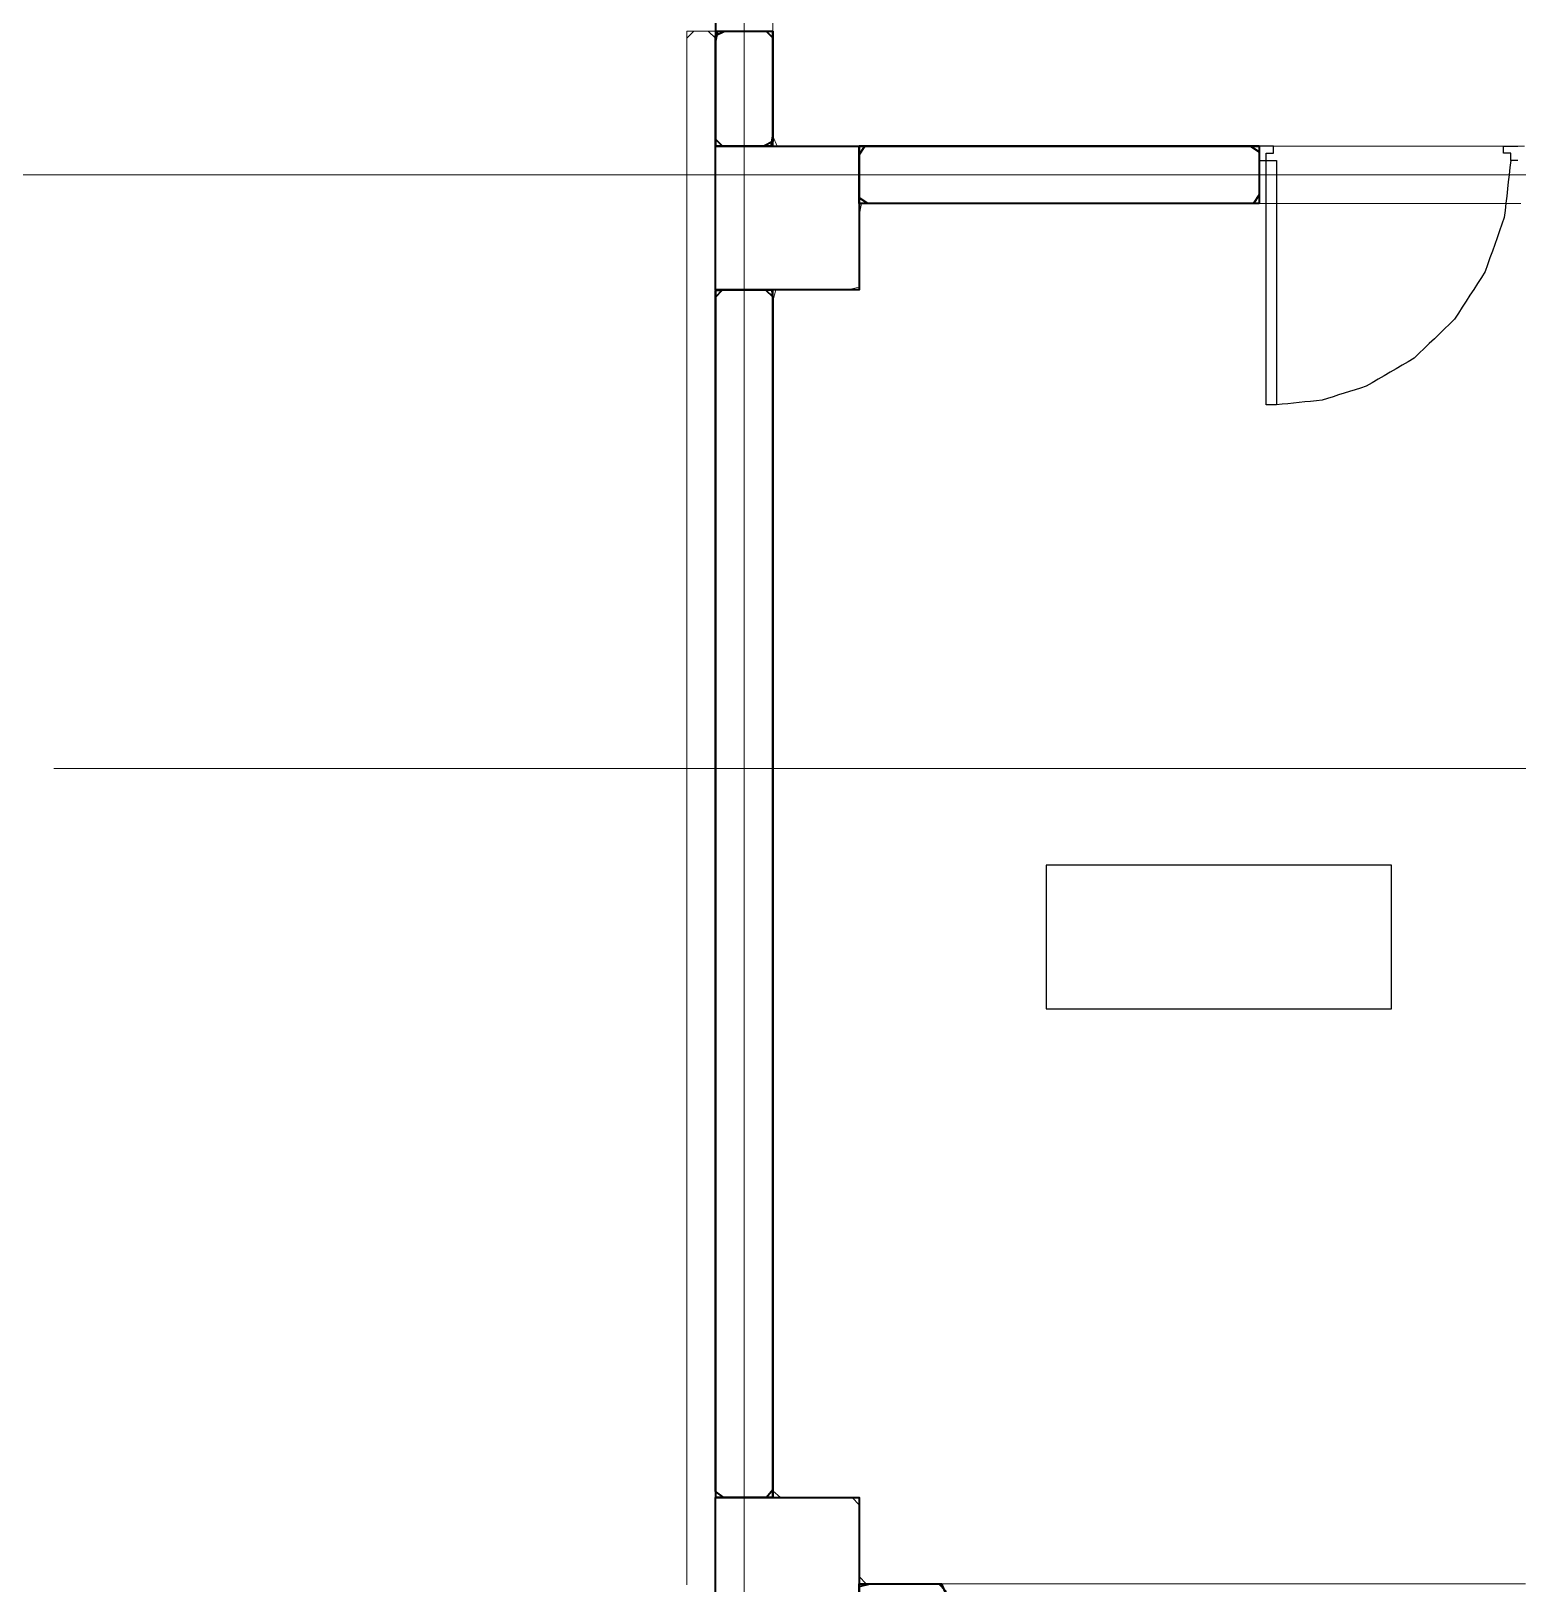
# Model space of a CAD drawing. Header units: metres. Extents: x -15 to 373, y -62 to 319.
# Drawn here: x 42.5 to 94.2, y 66.5 to 120.5 of the extents above; entities that cross this region are included whole.
import ezdxf

# ---------------------------------------------------------------- set-up
doc = ezdxf.new("R2010")
doc.units = ezdxf.units.M
for name, color, linetype in [('A-ANNO', 7, 'Continuous'), ('A-COLU', 7, 'Continuous'), ('A-DOOR', 7, 'Continuous'), ('A-MAT', 7, 'Continuous'), ('A-SLAB', 7, 'Continuous'), ('A-WALL', 7, 'Continuous')]:
    doc.layers.add(name, color=color, linetype=linetype)

msp = doc.modelspace()

# ---------------------------------------------------------------- linework, layer by layer
at = {"linetype": 'Continuous', "lineweight": 25}
msp.add_lwpolyline([(77.807, 86.461), (89.807, 86.461), (89.807, 91.461), (77.807, 91.461), (77.807, 86.461)], close=True, dxfattribs=at)
at = {"layer": 'A-ANNO', "linetype": 'Continuous', "lineweight": 18, "true_color": 0x000000}
for p, q in [((67.307, 212.821), (67.307, 24.453)), ((20.207, 115.461), (280.686, 115.461)), ((43.31, 94.818), (293.307, 94.818))]:
    msp.add_line(p, q, dxfattribs=at)
at = {"layer": 'A-COLU', "linetype": 'Continuous', "lineweight": 35, "true_color": 0x000000}
for points in [[(66.307, 116.461), (66.807, 116.461), (67.307, 116.461), (67.807, 116.461), (68.307, 116.461), (68.807, 116.461), (69.307, 116.461), (69.807, 116.461), (70.307, 116.461), (70.807, 116.461), (71.307, 116.461)], [(66.307, 111.461), (66.307, 111.961), (66.307, 112.461), (66.307, 112.961), (66.307, 113.461), (66.307, 113.961), (66.307, 114.461), (66.307, 114.961), (66.307, 115.461), (66.307, 115.961), (66.307, 116.461)], [(71.307, 116.461), (71.307, 115.961), (71.307, 115.461), (71.307, 114.961), (71.307, 114.461), (71.307, 113.961), (71.307, 113.461), (71.307, 112.961), (71.307, 112.461), (71.307, 111.961), (71.307, 111.461)], [(71.307, 111.461), (70.807, 111.461), (70.307, 111.461), (69.807, 111.461), (69.307, 111.461), (68.807, 111.461), (68.307, 111.461), (67.807, 111.461), (67.307, 111.461), (66.807, 111.461), (66.307, 111.461)], [(66.307, 69.461), (66.807, 69.461), (67.307, 69.461), (67.807, 69.461), (68.307, 69.461), (68.807, 69.461), (69.307, 69.461), (69.807, 69.461), (70.307, 69.461), (70.807, 69.461), (71.307, 69.461)], [(66.307, 64.461), (66.307, 64.961), (66.307, 65.461), (66.307, 65.961), (66.307, 66.461), (66.307, 66.961), (66.307, 67.461), (66.307, 67.961), (66.307, 68.461), (66.307, 68.961), (66.307, 69.461)], [(66.307, 66.461), (66.307, 66.961), (66.307, 67.461), (66.307, 67.961), (66.307, 68.461), (66.307, 68.961), (66.307, 69.461), (66.307, 69.461), (66.807, 69.461), (67.307, 69.461), (67.807, 69.461), (68.307, 69.461), (68.807, 69.461), (69.307, 69.461), (69.807, 69.461), (70.307, 69.461), (70.807, 69.461), (71.307, 69.461), (71.307, 68.961), (71.307, 68.461), (71.307, 67.961), (71.307, 67.461), (71.307, 66.961), (71.307, 66.461)], [(71.307, 69.461), (71.307, 68.961), (71.307, 68.461), (71.307, 67.961), (71.307, 67.461), (71.307, 66.961), (71.307, 66.461), (71.307, 65.961), (71.307, 65.461), (71.307, 64.961), (71.307, 64.461)]]:
    msp.add_lwpolyline(points, dxfattribs=at)
msp.add_lwpolyline([(66.307, 116.461), (66.807, 116.461), (67.307, 116.461), (67.807, 116.461), (68.307, 116.461), (68.807, 116.461), (69.307, 116.461), (69.807, 116.461), (70.307, 116.461), (70.807, 116.461), (71.307, 116.461), (71.307, 115.961), (71.307, 115.461), (71.307, 114.961), (71.307, 114.461), (71.307, 113.961), (71.307, 113.461), (71.307, 112.961), (71.307, 112.461), (71.307, 111.961), (71.307, 111.461), (70.807, 111.461), (70.307, 111.461), (69.807, 111.461), (69.307, 111.461), (68.807, 111.461), (68.307, 111.461), (67.807, 111.461), (67.307, 111.461), (66.807, 111.461), (66.307, 111.461), (66.307, 111.961), (66.307, 112.461), (66.307, 112.961), (66.307, 113.461), (66.307, 113.961), (66.307, 114.461), (66.307, 114.961), (66.307, 115.461), (66.307, 115.961), (66.307, 116.461)], close=True, dxfattribs=at)
at = {"layer": 'A-DOOR', "linetype": 'Continuous', "lineweight": 25, "true_color": 0x000000}
for points in [[(85.707, 116.461), (85.644, 116.461), (85.582, 116.461), (85.519, 116.461), (85.457, 116.461), (85.394, 116.461), (85.332, 116.461), (85.269, 116.461), (85.207, 116.461)], [(85.457, 116.211), (85.488, 116.211), (85.519, 116.211), (85.55, 116.211), (85.582, 116.211), (85.613, 116.211), (85.644, 116.211), (85.675, 116.211), (85.707, 116.211)], [(85.457, 115.961), (85.457, 115.992), (85.457, 116.023), (85.457, 116.054), (85.457, 116.086), (85.457, 116.117), (85.457, 116.148), (85.457, 116.179), (85.457, 116.211)], [(85.707, 116.211), (85.707, 116.242), (85.707, 116.273), (85.707, 116.304), (85.707, 116.336), (85.707, 116.367), (85.707, 116.398), (85.707, 116.429), (85.707, 116.461)], [(93.707, 116.461), (93.769, 116.461), (93.832, 116.461), (93.894, 116.461), (93.957, 116.461), (94.019, 116.461), (94.082, 116.461), (94.144, 116.461), (94.207, 116.461)], [(93.707, 116.211), (93.707, 116.242), (93.707, 116.273), (93.707, 116.304), (93.707, 116.336), (93.707, 116.367), (93.707, 116.398), (93.707, 116.429), (93.707, 116.461)], [(93.957, 116.211), (93.925, 116.211), (93.894, 116.211), (93.863, 116.211), (93.832, 116.211), (93.8, 116.211), (93.769, 116.211), (93.738, 116.211), (93.707, 116.211)], [(93.957, 115.961), (93.957, 115.992), (93.957, 116.023), (93.957, 116.054), (93.957, 116.086), (93.957, 116.117), (93.957, 116.148), (93.957, 116.179), (93.957, 116.211)], [(85.207, 115.961), (85.238, 115.961), (85.269, 115.961), (85.3, 115.961), (85.332, 115.961), (85.363, 115.961), (85.394, 115.961), (85.425, 115.961), (85.457, 115.961)], [(85.457, 107.461), (85.457, 107.961), (85.457, 108.461), (85.457, 108.961), (85.457, 109.461), (85.457, 109.961), (85.457, 110.461), (85.457, 110.961), (85.457, 111.461), (85.457, 111.961), (85.457, 112.461), (85.457, 112.961), (85.457, 113.461), (85.457, 113.961), (85.457, 114.461), (85.457, 114.961), (85.457, 115.461), (85.457, 115.961)], [(85.457, 115.961), (85.5, 115.961), (85.544, 115.961), (85.588, 115.961), (85.632, 115.961), (85.675, 115.961), (85.719, 115.961), (85.763, 115.961), (85.807, 115.961)], [(85.807, 115.961), (85.807, 115.461), (85.807, 114.961), (85.807, 114.461), (85.807, 113.961), (85.807, 113.461), (85.807, 112.961), (85.807, 112.461), (85.807, 111.961), (85.807, 111.461), (85.807, 110.961), (85.807, 110.461), (85.807, 109.961), (85.807, 109.461), (85.807, 108.961), (85.807, 108.461), (85.807, 107.961), (85.807, 107.461)], [(93.957, 115.961), (93.928, 115.713), (93.9, 115.465), (93.872, 115.217), (93.844, 114.969), (93.816, 114.72), (93.788, 114.472), (93.76, 114.224), (93.731, 113.976)], [(94.207, 115.961), (94.175, 115.961), (94.144, 115.961), (94.113, 115.961), (94.082, 115.961), (94.05, 115.961), (94.019, 115.961), (93.988, 115.961), (93.957, 115.961)], [(93.731, 113.976), (93.648, 113.742), (93.566, 113.508), (93.483, 113.273), (93.4, 113.039), (93.317, 112.805), (93.234, 112.57), (93.151, 112.336), (93.068, 112.102)], [(93.068, 112.102), (92.935, 111.894), (92.802, 111.686), (92.669, 111.479), (92.536, 111.271), (92.403, 111.063), (92.27, 110.856), (92.137, 110.648), (92.004, 110.44)], [(92.004, 110.44), (91.828, 110.271), (91.652, 110.101), (91.476, 109.932), (91.3, 109.762), (91.125, 109.593), (90.949, 109.423), (90.773, 109.254), (90.597, 109.084)], [(90.597, 109.084), (90.388, 108.962), (90.179, 108.84), (89.97, 108.718), (89.761, 108.596), (89.552, 108.474), (89.343, 108.352), (89.134, 108.23), (88.925, 108.108)], [(88.925, 108.108), (88.734, 108.047), (88.543, 107.987), (88.352, 107.926), (88.161, 107.866), (87.97, 107.805), (87.779, 107.745), (87.588, 107.684), (87.397, 107.624)], [(85.807, 107.461), (85.763, 107.461), (85.719, 107.461), (85.675, 107.461), (85.632, 107.461), (85.588, 107.461), (85.544, 107.461), (85.5, 107.461), (85.457, 107.461)], [(87.397, 107.624), (87.198, 107.604), (86.999, 107.583), (86.8, 107.563), (86.602, 107.542), (86.403, 107.522), (86.204, 107.501), (86.005, 107.481), (85.807, 107.461)]]:
    msp.add_lwpolyline(points, dxfattribs=at)
at = {"layer": 'A-MAT', "linetype": 'Continuous', "lineweight": 18, "true_color": 0x000000}
for points in [[(65.307, 120.461), (65.307, 119.965), (65.307, 119.469), (65.307, 118.974), (65.307, 118.478), (65.307, 117.982), (65.307, 117.487), (65.307, 116.991), (65.307, 116.495), (65.307, 116), (65.307, 115.504), (65.307, 115.008), (65.307, 114.513), (65.307, 114.017), (65.307, 113.522), (65.307, 113.026), (65.307, 112.53), (65.307, 112.035), (65.307, 111.539), (65.307, 111.043), (65.307, 110.548), (65.307, 110.052), (65.307, 109.556), (65.307, 109.061), (65.307, 108.565), (65.307, 108.069), (65.307, 107.574), (65.307, 107.078), (65.307, 106.582), (65.307, 106.087), (65.307, 105.591), (65.307, 105.095), (65.307, 104.6), (65.307, 104.104), (65.307, 103.608), (65.307, 103.113), (65.307, 102.617), (65.307, 102.122), (65.307, 101.626), (65.307, 101.13), (65.307, 100.635), (65.307, 100.139), (65.307, 99.643), (65.307, 99.148), (65.307, 98.652), (65.307, 98.156), (65.307, 97.661), (65.307, 97.165), (65.307, 96.669), (65.307, 96.174), (65.307, 95.678), (65.307, 95.182), (65.307, 94.687), (65.307, 94.191), (65.307, 93.695), (65.307, 93.2), (65.307, 92.704), (65.307, 92.208), (65.307, 91.713), (65.307, 91.217), (65.307, 90.722), (65.307, 90.226), (65.307, 89.73), (65.307, 89.235), (65.307, 88.739), (65.307, 88.243), (65.307, 87.748), (65.307, 87.252), (65.307, 86.756), (65.307, 86.261), (65.307, 85.765), (65.307, 85.269), (65.307, 84.774), (65.307, 84.278), (65.307, 83.782), (65.307, 83.287), (65.307, 82.791), (65.307, 82.295), (65.307, 81.8), (65.307, 81.304), (65.307, 80.808), (65.307, 80.313), (65.307, 79.817), (65.307, 79.322), (65.307, 78.826), (65.307, 78.33), (65.307, 77.835), (65.307, 77.339), (65.307, 76.843), (65.307, 76.348), (65.307, 75.852), (65.307, 75.356), (65.307, 74.861), (65.307, 74.365), (65.307, 73.869), (65.307, 73.374), (65.307, 72.878), (65.307, 72.382), (65.307, 71.887), (65.307, 71.391), (65.307, 70.895), (65.307, 70.4), (65.307, 69.904), (65.307, 69.408), (65.307, 68.913), (65.307, 68.417), (65.307, 67.922), (65.307, 67.426), (65.307, 66.93), (65.307, 66.435)], [(65.307, 120.461), (65.432, 120.461), (65.557, 120.461), (65.682, 120.461), (65.807, 120.461), (65.932, 120.461), (66.057, 120.461), (66.182, 120.461), (66.307, 120.461)], [(66.307, 66.448), (66.307, 66.946), (66.307, 67.443), (66.307, 67.941), (66.307, 68.439), (66.307, 68.937), (66.307, 69.435), (66.307, 69.933), (66.307, 70.431), (66.307, 70.928), (66.307, 71.426), (66.307, 71.924), (66.307, 72.422), (66.307, 72.92), (66.307, 73.418), (66.307, 73.916), (66.307, 74.413), (66.307, 74.911), (66.307, 75.409), (66.307, 75.907), (66.307, 76.405), (66.307, 76.903), (66.307, 77.401), (66.307, 77.898), (66.307, 78.396), (66.307, 78.894), (66.307, 79.392), (66.307, 79.89), (66.307, 80.388), (66.307, 80.886), (66.307, 81.383), (66.307, 81.881), (66.307, 82.379), (66.307, 82.877), (66.307, 83.375), (66.307, 83.873), (66.307, 84.371), (66.307, 84.868), (66.307, 85.366), (66.307, 85.864), (66.307, 86.362), (66.307, 86.86), (66.307, 87.358), (66.307, 87.855), (66.307, 88.353), (66.307, 88.851), (66.307, 89.349), (66.307, 89.847), (66.307, 90.345), (66.307, 90.843), (66.307, 91.34), (66.307, 91.838), (66.307, 92.336), (66.307, 92.834), (66.307, 93.332), (66.307, 93.83), (66.307, 94.328), (66.307, 94.825), (66.307, 95.323), (66.307, 95.821), (66.307, 96.319), (66.307, 96.817), (66.307, 97.315), (66.307, 97.813), (66.307, 98.31), (66.307, 98.808), (66.307, 99.306), (66.307, 99.804), (66.307, 100.302), (66.307, 100.8), (66.307, 101.298), (66.307, 101.795), (66.307, 102.293), (66.307, 102.791), (66.307, 103.289), (66.307, 103.787), (66.307, 104.285), (66.307, 104.783), (66.307, 105.28), (66.307, 105.778), (66.307, 106.276), (66.307, 106.774), (66.307, 107.272), (66.307, 107.77), (66.307, 108.268), (66.307, 108.765), (66.307, 109.263), (66.307, 109.761), (66.307, 110.259), (66.307, 110.757), (66.307, 111.255), (66.307, 111.752), (66.307, 112.25), (66.307, 112.748), (66.307, 113.246), (66.307, 113.744), (66.307, 114.242), (66.307, 114.74), (66.307, 115.237), (66.307, 115.735), (66.307, 116.233), (66.307, 116.731), (66.307, 117.229), (66.307, 117.727), (66.307, 118.225), (66.307, 118.722), (66.307, 119.22), (66.307, 119.718), (66.307, 120.216), (66.053, 120.461), (65.555, 120.461), (65.307, 120.212), (65.307, 119.714), (65.307, 119.216), (65.307, 118.718), (65.307, 118.22), (65.307, 117.722), (65.307, 117.225), (65.307, 116.727), (65.307, 116.229), (65.307, 115.731), (65.307, 115.233), (65.307, 114.735), (65.307, 114.237), (65.307, 113.74), (65.307, 113.242), (65.307, 112.744), (65.307, 112.246), (65.307, 111.748), (65.307, 111.25), (65.307, 110.752), (65.307, 110.255), (65.307, 109.757), (65.307, 109.259), (65.307, 108.761), (65.307, 108.263), (65.307, 107.765), (65.307, 107.268), (65.307, 106.77), (65.307, 106.272), (65.307, 105.774), (65.307, 105.276), (65.307, 104.778), (65.307, 104.28), (65.307, 103.783), (65.307, 103.285), (65.307, 102.787), (65.307, 102.289), (65.307, 101.791), (65.307, 101.293), (65.307, 100.795), (65.307, 100.298), (65.307, 99.8), (65.307, 99.302), (65.307, 98.804), (65.307, 98.306), (65.307, 97.808), (65.307, 97.31), (65.307, 96.813), (65.307, 96.315), (65.307, 95.817), (65.307, 95.319), (65.307, 94.821), (65.307, 94.323), (65.307, 93.825), (65.307, 93.328), (65.307, 92.83), (65.307, 92.332), (65.307, 91.834), (65.307, 91.336), (65.307, 90.838), (65.307, 90.34), (65.307, 89.843), (65.307, 89.345), (65.307, 88.847), (65.307, 88.349), (65.307, 87.851), (65.307, 87.353), (65.307, 86.855), (65.307, 86.358), (65.307, 85.86), (65.307, 85.362), (65.307, 84.864), (65.307, 84.366), (65.307, 83.868), (65.307, 83.371), (65.307, 82.873), (65.307, 82.375), (65.307, 81.877), (65.307, 81.379), (65.307, 80.881), (65.307, 80.383), (65.307, 79.886), (65.307, 79.388), (65.307, 78.89), (65.307, 78.392), (65.307, 77.894), (65.307, 77.396), (65.307, 76.898), (65.307, 76.401), (65.307, 75.903), (65.307, 75.405), (65.307, 74.907), (65.307, 74.409), (65.307, 73.911), (65.307, 73.413), (65.307, 72.916), (65.307, 72.418), (65.307, 71.92), (65.307, 71.422), (65.307, 70.924), (65.307, 70.426), (65.307, 69.928), (65.307, 69.431), (65.307, 68.933), (65.307, 68.435), (65.307, 67.937), (65.307, 67.439), (65.307, 66.941), (65.307, 66.443)], [(65.307, 66.448), (65.307, 66.946), (65.307, 67.443), (65.307, 67.941), (65.307, 68.439), (65.307, 68.937), (65.307, 69.435), (65.307, 69.933), (65.307, 70.431), (65.307, 70.928), (65.307, 71.426), (65.307, 71.924), (65.307, 72.422), (65.307, 72.92), (65.307, 73.418), (65.307, 73.916), (65.307, 74.413), (65.307, 74.911), (65.307, 75.409), (65.307, 75.907), (65.307, 76.405), (65.307, 76.903), (65.307, 77.401), (65.307, 77.898), (65.307, 78.396), (65.307, 78.894), (65.307, 79.392), (65.307, 79.89), (65.307, 80.388), (65.307, 80.886), (65.307, 81.383), (65.307, 81.881), (65.307, 82.379), (65.307, 82.877), (65.307, 83.375), (65.307, 83.873), (65.307, 84.371), (65.307, 84.868), (65.307, 85.366), (65.307, 85.864), (65.307, 86.362), (65.307, 86.86), (65.307, 87.358), (65.307, 87.855), (65.307, 88.353), (65.307, 88.851), (65.307, 89.349), (65.307, 89.847), (65.307, 90.345), (65.307, 90.843), (65.307, 91.34), (65.307, 91.838), (65.307, 92.336), (65.307, 92.834), (65.307, 93.332), (65.307, 93.83), (65.307, 94.328), (65.307, 94.825), (65.307, 95.323), (65.307, 95.821), (65.307, 96.319), (65.307, 96.817), (65.307, 97.315), (65.307, 97.813), (65.307, 98.31), (65.307, 98.808), (65.307, 99.306), (65.307, 99.804), (65.307, 100.302), (65.307, 100.8), (65.307, 101.298), (65.307, 101.795), (65.307, 102.293), (65.307, 102.791), (65.307, 103.289), (65.307, 103.787), (65.307, 104.285), (65.307, 104.783), (65.307, 105.28), (65.307, 105.778), (65.307, 106.276), (65.307, 106.774), (65.307, 107.272), (65.307, 107.77), (65.307, 108.268), (65.307, 108.765), (65.307, 109.263), (65.307, 109.761), (65.307, 110.259), (65.307, 110.757), (65.307, 111.255), (65.307, 111.752), (65.307, 112.25), (65.307, 112.748), (65.307, 113.246), (65.307, 113.744), (65.307, 114.242), (65.307, 114.74), (65.307, 115.237), (65.307, 115.735), (65.307, 116.233), (65.307, 116.731), (65.307, 117.229), (65.307, 117.727), (65.307, 118.225), (65.307, 118.722), (65.307, 119.22), (65.307, 119.718), (65.307, 120.216), (65.56, 120.461)], [(66.058, 120.461), (66.307, 120.212), (66.307, 119.714), (66.307, 119.216), (66.307, 118.718), (66.307, 118.22), (66.307, 117.722), (66.307, 117.225), (66.307, 116.727), (66.307, 116.229), (66.307, 115.731), (66.307, 115.233), (66.307, 114.735), (66.307, 114.237), (66.307, 113.74), (66.307, 113.242), (66.307, 112.744), (66.307, 112.246), (66.307, 111.748), (66.307, 111.25), (66.307, 110.752), (66.307, 110.255), (66.307, 109.757), (66.307, 109.259), (66.307, 108.761), (66.307, 108.263), (66.307, 107.765), (66.307, 107.268), (66.307, 106.77), (66.307, 106.272), (66.307, 105.774), (66.307, 105.276), (66.307, 104.778), (66.307, 104.28), (66.307, 103.783), (66.307, 103.285), (66.307, 102.787), (66.307, 102.289), (66.307, 101.791), (66.307, 101.293), (66.307, 100.795), (66.307, 100.298), (66.307, 99.8), (66.307, 99.302), (66.307, 98.804), (66.307, 98.306), (66.307, 97.808), (66.307, 97.31), (66.307, 96.813), (66.307, 96.315), (66.307, 95.817), (66.307, 95.319), (66.307, 94.821), (66.307, 94.323), (66.307, 93.825), (66.307, 93.328), (66.307, 92.83), (66.307, 92.332), (66.307, 91.834), (66.307, 91.336), (66.307, 90.838), (66.307, 90.34), (66.307, 89.843), (66.307, 89.345), (66.307, 88.847), (66.307, 88.349), (66.307, 87.851), (66.307, 87.353), (66.307, 86.855), (66.307, 86.358), (66.307, 85.86), (66.307, 85.362), (66.307, 84.864), (66.307, 84.366), (66.307, 83.868), (66.307, 83.371), (66.307, 82.873), (66.307, 82.375), (66.307, 81.877), (66.307, 81.379), (66.307, 80.881), (66.307, 80.383), (66.307, 79.886), (66.307, 79.388), (66.307, 78.89), (66.307, 78.392), (66.307, 77.894), (66.307, 77.396), (66.307, 76.898), (66.307, 76.401), (66.307, 75.903), (66.307, 75.405), (66.307, 74.907), (66.307, 74.409), (66.307, 73.911), (66.307, 73.413), (66.307, 72.916), (66.307, 72.418), (66.307, 71.92), (66.307, 71.422), (66.307, 70.924), (66.307, 70.426), (66.307, 69.928), (66.307, 69.431), (66.307, 68.933), (66.307, 68.435), (66.307, 67.937), (66.307, 67.439), (66.307, 66.941), (66.307, 66.443)], [(66.307, 66.435), (66.307, 66.93), (66.307, 67.426), (66.307, 67.922), (66.307, 68.417), (66.307, 68.913), (66.307, 69.408), (66.307, 69.904), (66.307, 70.4), (66.307, 70.895), (66.307, 71.391), (66.307, 71.887), (66.307, 72.382), (66.307, 72.878), (66.307, 73.374), (66.307, 73.869), (66.307, 74.365), (66.307, 74.861), (66.307, 75.356), (66.307, 75.852), (66.307, 76.348), (66.307, 76.843), (66.307, 77.339), (66.307, 77.835), (66.307, 78.33), (66.307, 78.826), (66.307, 79.322), (66.307, 79.817), (66.307, 80.313), (66.307, 80.808), (66.307, 81.304), (66.307, 81.8), (66.307, 82.295), (66.307, 82.791), (66.307, 83.287), (66.307, 83.782), (66.307, 84.278), (66.307, 84.774), (66.307, 85.269), (66.307, 85.765), (66.307, 86.261), (66.307, 86.756), (66.307, 87.252), (66.307, 87.748), (66.307, 88.243), (66.307, 88.739), (66.307, 89.235), (66.307, 89.73), (66.307, 90.226), (66.307, 90.722), (66.307, 91.217), (66.307, 91.713), (66.307, 92.208), (66.307, 92.704), (66.307, 93.2), (66.307, 93.695), (66.307, 94.191), (66.307, 94.687), (66.307, 95.182), (66.307, 95.678), (66.307, 96.174), (66.307, 96.669), (66.307, 97.165), (66.307, 97.661), (66.307, 98.156), (66.307, 98.652), (66.307, 99.148), (66.307, 99.643), (66.307, 100.139), (66.307, 100.635), (66.307, 101.13), (66.307, 101.626), (66.307, 102.122), (66.307, 102.617), (66.307, 103.113), (66.307, 103.608), (66.307, 104.104), (66.307, 104.6), (66.307, 105.095), (66.307, 105.591), (66.307, 106.087), (66.307, 106.582), (66.307, 107.078), (66.307, 107.574), (66.307, 108.069), (66.307, 108.565), (66.307, 109.061), (66.307, 109.556), (66.307, 110.052), (66.307, 110.548), (66.307, 111.043), (66.307, 111.539), (66.307, 112.035), (66.307, 112.53), (66.307, 113.026), (66.307, 113.522), (66.307, 114.017), (66.307, 114.513), (66.307, 115.008), (66.307, 115.504), (66.307, 116), (66.307, 116.495), (66.307, 116.991), (66.307, 117.487), (66.307, 117.982), (66.307, 118.478), (66.307, 118.974), (66.307, 119.469), (66.307, 119.965), (66.307, 120.461)], [(94.429, 116.461), (93.929, 116.461), (93.43, 116.461), (92.93, 116.461), (92.431, 116.461), (91.931, 116.461), (91.432, 116.461), (90.933, 116.461), (90.433, 116.461), (89.934, 116.461), (89.434, 116.461), (88.935, 116.461), (88.435, 116.461), (87.936, 116.461), (87.436, 116.461), (86.937, 116.461), (86.437, 116.461), (85.938, 116.461), (85.438, 116.461), (84.939, 116.461), (84.439, 116.461), (83.94, 116.461), (83.44, 116.461), (82.941, 116.461), (82.441, 116.461), (81.942, 116.461), (81.442, 116.461), (80.943, 116.461), (80.443, 116.461), (79.944, 116.461), (79.445, 116.461), (78.945, 116.461), (78.446, 116.461), (77.946, 116.461), (77.447, 116.461), (76.947, 116.461), (76.448, 116.461), (75.948, 116.461), (75.449, 116.461), (74.949, 116.461), (74.45, 116.461), (73.95, 116.461), (73.451, 116.461), (72.951, 116.461), (72.452, 116.461), (71.952, 116.461), (71.453, 116.461), (70.953, 116.461), (70.454, 116.461), (69.954, 116.461), (69.455, 116.461), (68.955, 116.461), (68.456, 116.461), (68.307, 116.811), (68.307, 117.31), (68.307, 117.81), (68.307, 118.309), (68.307, 118.809), (68.307, 119.308), (68.307, 119.808), (68.307, 120.307), (68.307, 120.806)], [(94.471, 66.461), (93.972, 66.461), (93.474, 66.461), (92.975, 66.461), (92.477, 66.461), (91.979, 66.461), (91.48, 66.461), (90.982, 66.461), (90.484, 66.461), (89.985, 66.461), (89.487, 66.461), (88.989, 66.461), (88.49, 66.461), (87.992, 66.461), (87.493, 66.461), (86.995, 66.461), (86.497, 66.461), (85.998, 66.461), (85.5, 66.461), (85.002, 66.461), (84.503, 66.461), (84.005, 66.461), (83.507, 66.461), (83.008, 66.461), (82.51, 66.461), (82.011, 66.461), (81.513, 66.461), (81.015, 66.461), (80.516, 66.461), (80.018, 66.461), (79.52, 66.461), (79.021, 66.461), (78.523, 66.461), (78.025, 66.461), (77.526, 66.461), (77.028, 66.461), (76.53, 66.461), (76.031, 66.461), (75.533, 66.461), (75.034, 66.461), (74.536, 66.461), (74.038, 66.461), (73.539, 66.461), (73.041, 66.461), (72.543, 66.461), (72.044, 66.461), (71.546, 66.461), (71.307, 66.72), (71.307, 67.218), (71.307, 67.716), (71.307, 68.215), (71.307, 68.713), (71.307, 69.211), (71.057, 69.461), (70.559, 69.461), (70.061, 69.461), (69.562, 69.461), (69.064, 69.461), (68.566, 69.461), (68.307, 69.7), (68.307, 70.198), (68.307, 70.697), (68.307, 71.195), (68.307, 71.693), (68.307, 72.192), (68.307, 72.69), (68.307, 73.189), (68.307, 73.687), (68.307, 74.185), (68.307, 74.684), (68.307, 75.182), (68.307, 75.68), (68.307, 76.179), (68.307, 76.677), (68.307, 77.175), (68.307, 77.674), (68.307, 78.172), (68.307, 78.67), (68.307, 79.169), (68.307, 79.667), (68.307, 80.166), (68.307, 80.664), (68.307, 81.162), (68.307, 81.661), (68.307, 82.159), (68.307, 82.657), (68.307, 83.156), (68.307, 83.654), (68.307, 84.152), (68.307, 84.651), (68.307, 85.149), (68.307, 85.648), (68.307, 86.146), (68.307, 86.644), (68.307, 87.143), (68.307, 87.641), (68.307, 88.139), (68.307, 88.638), (68.307, 89.136), (68.307, 89.634), (68.307, 90.133), (68.307, 90.631), (68.307, 91.13), (68.307, 91.628), (68.307, 92.126), (68.307, 92.625), (68.307, 93.123), (68.307, 93.621), (68.307, 94.12), (68.307, 94.618), (68.307, 95.116), (68.307, 95.615), (68.307, 96.113), (68.307, 96.611), (68.307, 97.11), (68.307, 97.608), (68.307, 98.107), (68.307, 98.605), (68.307, 99.103), (68.307, 99.602), (68.307, 100.1), (68.307, 100.598), (68.307, 101.097), (68.307, 101.595), (68.307, 102.093), (68.307, 102.592), (68.307, 103.09), (68.307, 103.589), (68.307, 104.087), (68.307, 104.585), (68.307, 105.084), (68.307, 105.582), (68.307, 106.08), (68.307, 106.579), (68.307, 107.077), (68.307, 107.575), (68.307, 108.074), (68.307, 108.572), (68.307, 109.07), (68.307, 109.569), (68.307, 110.067), (68.307, 110.566), (68.307, 111.064), (68.408, 111.461), (68.907, 111.461), (69.405, 111.461), (69.903, 111.461), (70.402, 111.461), (70.9, 111.461), (71.307, 111.552), (71.307, 112.051), (71.307, 112.549), (71.307, 113.048), (71.307, 113.546), (71.307, 114.044), (71.389, 114.461), (71.887, 114.461), (72.385, 114.461), (72.884, 114.461), (73.382, 114.461), (73.88, 114.461), (74.379, 114.461), (74.877, 114.461), (75.375, 114.461), (75.874, 114.461), (76.372, 114.461), (76.87, 114.461), (77.369, 114.461), (77.867, 114.461), (78.366, 114.461), (78.864, 114.461), (79.362, 114.461), (79.861, 114.461), (80.359, 114.461), (80.857, 114.461), (81.356, 114.461), (81.854, 114.461), (82.352, 114.461), (82.851, 114.461), (83.349, 114.461), (83.848, 114.461), (84.346, 114.461), (84.844, 114.461), (85.343, 114.461), (85.841, 114.461), (86.339, 114.461), (86.838, 114.461), (87.336, 114.461), (87.834, 114.461), (88.333, 114.461), (88.831, 114.461), (89.33, 114.461), (89.828, 114.461), (90.326, 114.461), (90.825, 114.461), (91.323, 114.461), (91.821, 114.461), (92.32, 114.461), (92.818, 114.461), (93.316, 114.461), (93.815, 114.461), (94.313, 114.461)]]:
    msp.add_lwpolyline(points, dxfattribs=at)
at = {"layer": 'A-SLAB', "linetype": 'Continuous', "lineweight": 35, "true_color": 0x000000}
msp.add_lwpolyline([(66.307, 120.961), (66.307, 120.898), (66.307, 120.836), (66.307, 120.773), (66.307, 120.711), (66.307, 120.648), (66.307, 120.586), (66.307, 120.523), (66.307, 120.461)], dxfattribs=at)
at = {"layer": 'A-WALL', "linetype": 'Continuous', "lineweight": 35, "true_color": 0x000000}
for points in [[(66.307, 120.461), (66.307, 119.961), (66.307, 119.461), (66.307, 118.961), (66.307, 118.461), (66.307, 117.961), (66.307, 117.461), (66.307, 116.961), (66.307, 116.461)], [(66.307, 120.461), (66.557, 120.461), (66.807, 120.461), (67.057, 120.461), (67.307, 120.461), (67.557, 120.461), (67.807, 120.461), (68.057, 120.461), (68.307, 120.461)], [(68.067, 120.461), (68.307, 120.221), (68.307, 119.741), (68.307, 119.261), (68.307, 118.781), (68.307, 118.301), (68.307, 117.821), (68.307, 117.341), (68.307, 116.861), (68.227, 116.461), (67.747, 116.461), (67.267, 116.461), (66.787, 116.461), (66.307, 116.461), (66.307, 116.461), (66.307, 116.941), (66.307, 117.421), (66.307, 117.901), (66.307, 118.381), (66.307, 118.861), (66.307, 119.341), (66.307, 119.821), (66.307, 120.301), (66.627, 120.461)], [(68.307, 120.461), (68.307, 119.981), (68.307, 119.501), (68.307, 119.021), (68.307, 118.541), (68.307, 118.061), (68.307, 117.581), (68.307, 117.101), (68.307, 116.621), (67.987, 116.461), (67.507, 116.461), (67.027, 116.461), (66.547, 116.461), (66.307, 116.701), (66.307, 117.181), (66.307, 117.661), (66.307, 118.141), (66.307, 118.621), (66.307, 119.101), (66.307, 119.581), (66.307, 120.061), (66.387, 120.461)], [(68.307, 116.461), (68.307, 116.961), (68.307, 117.461), (68.307, 117.961), (68.307, 118.461), (68.307, 118.961), (68.307, 119.461), (68.307, 119.961), (68.307, 120.461)], [(66.307, 116.461), (66.557, 116.461), (66.807, 116.461), (67.057, 116.461), (67.307, 116.461), (67.557, 116.461), (67.807, 116.461), (68.057, 116.461), (68.307, 116.461)], [(71.307, 114.461), (71.307, 114.711), (71.307, 114.961), (71.307, 115.211), (71.307, 115.461), (71.307, 115.711), (71.307, 115.961), (71.307, 116.211), (71.307, 116.461)], [(85.207, 116.461), (84.71, 116.461), (84.214, 116.461), (83.717, 116.461), (83.221, 116.461), (82.724, 116.461), (82.228, 116.461), (81.732, 116.461), (81.235, 116.461), (80.739, 116.461), (80.242, 116.461), (79.746, 116.461), (79.249, 116.461), (78.753, 116.461), (78.257, 116.461), (77.76, 116.461), (77.264, 116.461), (76.767, 116.461), (76.271, 116.461), (75.774, 116.461), (75.278, 116.461), (74.782, 116.461), (74.285, 116.461), (73.789, 116.461), (73.292, 116.461), (72.796, 116.461), (72.299, 116.461), (71.803, 116.461), (71.307, 116.461)], [(85.207, 116.461), (85.207, 116.211), (85.207, 115.961), (85.207, 115.711), (85.207, 115.461), (85.207, 115.211), (85.207, 114.961), (85.207, 114.711), (85.207, 114.461)], [(85.207, 114.461), (84.71, 114.461), (84.214, 114.461), (83.717, 114.461), (83.221, 114.461), (82.724, 114.461), (82.228, 114.461), (81.732, 114.461), (81.235, 114.461), (80.739, 114.461), (80.242, 114.461), (79.746, 114.461), (79.249, 114.461), (78.753, 114.461), (78.257, 114.461), (77.76, 114.461), (77.264, 114.461), (76.767, 114.461), (76.271, 114.461), (75.774, 114.461), (75.278, 114.461), (74.782, 114.461), (74.285, 114.461), (73.789, 114.461), (73.292, 114.461), (72.796, 114.461), (72.299, 114.461), (71.803, 114.461), (71.307, 114.461)], [(66.307, 111.461), (66.307, 110.967), (66.307, 110.472), (66.307, 109.978), (66.307, 109.484), (66.307, 108.99), (66.307, 108.496), (66.307, 108.002), (66.307, 107.508), (66.307, 107.014), (66.307, 106.519), (66.307, 106.025), (66.307, 105.531), (66.307, 105.037), (66.307, 104.543), (66.307, 104.049), (66.307, 103.555), (66.307, 103.061), (66.307, 102.567), (66.307, 102.072), (66.307, 101.578), (66.307, 101.084), (66.307, 100.59), (66.307, 100.096), (66.307, 99.602), (66.307, 99.108), (66.307, 98.614), (66.307, 98.119), (66.307, 97.625), (66.307, 97.131), (66.307, 96.637), (66.307, 96.143), (66.307, 95.649), (66.307, 95.155), (66.307, 94.661), (66.307, 94.167), (66.307, 93.672), (66.307, 93.178), (66.307, 92.684), (66.307, 92.19), (66.307, 91.696), (66.307, 91.202), (66.307, 90.708), (66.307, 90.214), (66.307, 89.719), (66.307, 89.225), (66.307, 88.731), (66.307, 88.237), (66.307, 87.743), (66.307, 87.249), (66.307, 86.755), (66.307, 86.261), (66.307, 85.767), (66.307, 85.272), (66.307, 84.778), (66.307, 84.284), (66.307, 83.79), (66.307, 83.296), (66.307, 82.802), (66.307, 82.308), (66.307, 81.814), (66.307, 81.319), (66.307, 80.825), (66.307, 80.331), (66.307, 79.837), (66.307, 79.343), (66.307, 78.849), (66.307, 78.355), (66.307, 77.861), (66.307, 77.367), (66.307, 76.872), (66.307, 76.378), (66.307, 75.884), (66.307, 75.39), (66.307, 74.896), (66.307, 74.402), (66.307, 73.908), (66.307, 73.414), (66.307, 72.919), (66.307, 72.425), (66.307, 71.931), (66.307, 71.437), (66.307, 70.943), (66.307, 70.449), (66.307, 69.955), (66.307, 69.461)], [(68.307, 111.461), (68.057, 111.461), (67.807, 111.461), (67.557, 111.461), (67.307, 111.461), (67.057, 111.461), (66.807, 111.461), (66.557, 111.461), (66.307, 111.461)], [(68.307, 69.461), (68.307, 69.955), (68.307, 70.449), (68.307, 70.943), (68.307, 71.437), (68.307, 71.931), (68.307, 72.425), (68.307, 72.919), (68.307, 73.414), (68.307, 73.908), (68.307, 74.402), (68.307, 74.896), (68.307, 75.39), (68.307, 75.884), (68.307, 76.378), (68.307, 76.872), (68.307, 77.367), (68.307, 77.861), (68.307, 78.355), (68.307, 78.849), (68.307, 79.343), (68.307, 79.837), (68.307, 80.331), (68.307, 80.825), (68.307, 81.319), (68.307, 81.814), (68.307, 82.308), (68.307, 82.802), (68.307, 83.296), (68.307, 83.79), (68.307, 84.284), (68.307, 84.778), (68.307, 85.272), (68.307, 85.767), (68.307, 86.261), (68.307, 86.755), (68.307, 87.249), (68.307, 87.743), (68.307, 88.237), (68.307, 88.731), (68.307, 89.225), (68.307, 89.719), (68.307, 90.214), (68.307, 90.708), (68.307, 91.202), (68.307, 91.696), (68.307, 92.19), (68.307, 92.684), (68.307, 93.178), (68.307, 93.672), (68.307, 94.167), (68.307, 94.661), (68.307, 95.155), (68.307, 95.649), (68.307, 96.143), (68.307, 96.637), (68.307, 97.131), (68.307, 97.625), (68.307, 98.119), (68.307, 98.614), (68.307, 99.108), (68.307, 99.602), (68.307, 100.096), (68.307, 100.59), (68.307, 101.084), (68.307, 101.578), (68.307, 102.072), (68.307, 102.567), (68.307, 103.061), (68.307, 103.555), (68.307, 104.049), (68.307, 104.543), (68.307, 105.037), (68.307, 105.531), (68.307, 106.025), (68.307, 106.519), (68.307, 107.014), (68.307, 107.508), (68.307, 108.002), (68.307, 108.496), (68.307, 108.99), (68.307, 109.484), (68.307, 109.978), (68.307, 110.472), (68.307, 110.967), (68.307, 111.461)], [(66.307, 69.461), (66.557, 69.461), (66.807, 69.461), (67.057, 69.461), (67.307, 69.461), (67.557, 69.461), (67.807, 69.461), (68.057, 69.461), (68.307, 69.461)]]:
    msp.add_lwpolyline(points, dxfattribs=at)
for points in [[(85.207, 116.461), (85.207, 115.964), (85.207, 115.467), (85.207, 114.97), (85.207, 114.474), (84.723, 114.461), (84.226, 114.461), (83.729, 114.461), (83.232, 114.461), (82.735, 114.461), (82.238, 114.461), (81.741, 114.461), (81.245, 114.461), (80.748, 114.461), (80.251, 114.461), (79.754, 114.461), (79.257, 114.461), (78.76, 114.461), (78.263, 114.461), (77.766, 114.461), (77.269, 114.461), (76.773, 114.461), (76.276, 114.461), (75.779, 114.461), (75.282, 114.461), (74.785, 114.461), (74.288, 114.461), (73.791, 114.461), (73.294, 114.461), (72.798, 114.461), (72.301, 114.461), (71.804, 114.461), (71.307, 114.461), (71.307, 114.958), (71.307, 115.455), (71.307, 115.952), (71.307, 116.448), (71.791, 116.461), (72.288, 116.461), (72.785, 116.461), (73.282, 116.461), (73.779, 116.461), (74.276, 116.461), (74.773, 116.461), (75.269, 116.461), (75.766, 116.461), (76.263, 116.461), (76.76, 116.461), (77.257, 116.461), (77.754, 116.461), (78.251, 116.461), (78.748, 116.461), (79.245, 116.461), (79.741, 116.461), (80.238, 116.461), (80.735, 116.461), (81.232, 116.461), (81.729, 116.461), (82.226, 116.461), (82.723, 116.461), (83.219, 116.461), (83.716, 116.461), (84.213, 116.461), (84.71, 116.461), (85.207, 116.461)], [(82.427, 116.461), (82.924, 116.461), (83.421, 116.461), (83.918, 116.461), (84.415, 116.461), (84.911, 116.461), (85.207, 116.26), (85.207, 115.763), (85.207, 115.266), (85.207, 114.769), (85.018, 114.461), (84.521, 114.461), (84.024, 114.461), (83.528, 114.461), (83.031, 114.461), (82.534, 114.461), (82.037, 114.461), (81.54, 114.461), (81.043, 114.461), (80.546, 114.461), (80.049, 114.461), (79.553, 114.461), (79.056, 114.461), (78.559, 114.461), (78.062, 114.461), (77.565, 114.461), (77.068, 114.461), (76.571, 114.461), (76.074, 114.461), (75.578, 114.461), (75.081, 114.461), (74.584, 114.461), (74.087, 114.461), (73.59, 114.461), (73.093, 114.461), (72.596, 114.461), (72.099, 114.461), (71.603, 114.461), (71.307, 114.662), (71.307, 115.159), (71.307, 115.656), (71.307, 116.153), (71.496, 116.461), (71.993, 116.461), (72.49, 116.461), (72.986, 116.461), (73.483, 116.461), (73.98, 116.461), (74.477, 116.461), (74.974, 116.461), (75.471, 116.461), (75.968, 116.461), (76.465, 116.461), (76.961, 116.461), (77.458, 116.461), (77.955, 116.461), (78.452, 116.461), (78.949, 116.461), (79.446, 116.461), (79.943, 116.461), (80.44, 116.461), (80.936, 116.461), (81.433, 116.461), (81.93, 116.461), (82.427, 116.461)], [(68.307, 69.461), (67.81, 69.461), (67.313, 69.461), (66.815, 69.461), (66.318, 69.461), (66.307, 69.947), (66.307, 70.444), (66.307, 70.941), (66.307, 71.438), (66.307, 71.936), (66.307, 72.433), (66.307, 72.93), (66.307, 73.427), (66.307, 73.924), (66.307, 74.421), (66.307, 74.919), (66.307, 75.416), (66.307, 75.913), (66.307, 76.41), (66.307, 76.907), (66.307, 77.405), (66.307, 77.902), (66.307, 78.399), (66.307, 78.896), (66.307, 79.393), (66.307, 79.89), (66.307, 80.388), (66.307, 80.885), (66.307, 81.382), (66.307, 81.879), (66.307, 82.376), (66.307, 82.873), (66.307, 83.371), (66.307, 83.868), (66.307, 84.365), (66.307, 84.862), (66.307, 85.359), (66.307, 85.856), (66.307, 86.354), (66.307, 86.851), (66.307, 87.348), (66.307, 87.845), (66.307, 88.342), (66.307, 88.84), (66.307, 89.337), (66.307, 89.834), (66.307, 90.331), (66.307, 90.828), (66.307, 91.325), (66.307, 91.823), (66.307, 92.32), (66.307, 92.817), (66.307, 93.314), (66.307, 93.811), (66.307, 94.308), (66.307, 94.806), (66.307, 95.303), (66.307, 95.8), (66.307, 96.297), (66.307, 96.794), (66.307, 97.292), (66.307, 97.789), (66.307, 98.286), (66.307, 98.783), (66.307, 99.28), (66.307, 99.777), (66.307, 100.275), (66.307, 100.772), (66.307, 101.269), (66.307, 101.766), (66.307, 102.263), (66.307, 102.76), (66.307, 103.258), (66.307, 103.755), (66.307, 104.252), (66.307, 104.749), (66.307, 105.246), (66.307, 105.743), (66.307, 106.241), (66.307, 106.738), (66.307, 107.235), (66.307, 107.732), (66.307, 108.229), (66.307, 108.727), (66.307, 109.224), (66.307, 109.721), (66.307, 110.218), (66.307, 110.715), (66.307, 111.212), (66.556, 111.461), (67.053, 111.461), (67.55, 111.461), (68.047, 111.461), (68.307, 111.224), (68.307, 110.727), (68.307, 110.229), (68.307, 109.732), (68.307, 109.235), (68.307, 108.738), (68.307, 108.241), (68.307, 107.743), (68.307, 107.246), (68.307, 106.749), (68.307, 106.252), (68.307, 105.755), (68.307, 105.258), (68.307, 104.76), (68.307, 104.263), (68.307, 103.766), (68.307, 103.269), (68.307, 102.772), (68.307, 102.275), (68.307, 101.777), (68.307, 101.28), (68.307, 100.783), (68.307, 100.286), (68.307, 99.789), (68.307, 99.292), (68.307, 98.794), (68.307, 98.297), (68.307, 97.8), (68.307, 97.303), (68.307, 96.806), (68.307, 96.308), (68.307, 95.811), (68.307, 95.314), (68.307, 94.817), (68.307, 94.32), (68.307, 93.823), (68.307, 93.325), (68.307, 92.828), (68.307, 92.331), (68.307, 91.834), (68.307, 91.337), (68.307, 90.84), (68.307, 90.342), (68.307, 89.845), (68.307, 89.348), (68.307, 88.851), (68.307, 88.354), (68.307, 87.856), (68.307, 87.359), (68.307, 86.862), (68.307, 86.365), (68.307, 85.868), (68.307, 85.371), (68.307, 84.873), (68.307, 84.376), (68.307, 83.879), (68.307, 83.382), (68.307, 82.885), (68.307, 82.388), (68.307, 81.89), (68.307, 81.393), (68.307, 80.896), (68.307, 80.399), (68.307, 79.902), (68.307, 79.405), (68.307, 78.907), (68.307, 78.41), (68.307, 77.913), (68.307, 77.416), (68.307, 76.919), (68.307, 76.421), (68.307, 75.924), (68.307, 75.427), (68.307, 74.93), (68.307, 74.433), (68.307, 73.936), (68.307, 73.438), (68.307, 72.941), (68.307, 72.444), (68.307, 71.947), (68.307, 71.45), (68.307, 70.953), (68.307, 70.455), (68.307, 69.958), (68.307, 69.461)], [(66.307, 89.061), (66.307, 89.558), (66.307, 90.055), (66.307, 90.553), (66.307, 91.05), (66.307, 91.547), (66.307, 92.044), (66.307, 92.541), (66.307, 93.038), (66.307, 93.536), (66.307, 94.033), (66.307, 94.53), (66.307, 95.027), (66.307, 95.524), (66.307, 96.021), (66.307, 96.519), (66.307, 97.016), (66.307, 97.513), (66.307, 98.01), (66.307, 98.507), (66.307, 99.005), (66.307, 99.502), (66.307, 99.999), (66.307, 100.496), (66.307, 100.993), (66.307, 101.49), (66.307, 101.988), (66.307, 102.485), (66.307, 102.982), (66.307, 103.479), (66.307, 103.976), (66.307, 104.473), (66.307, 104.971), (66.307, 105.468), (66.307, 105.965), (66.307, 106.462), (66.307, 106.959), (66.307, 107.456), (66.307, 107.954), (66.307, 108.451), (66.307, 108.948), (66.307, 109.445), (66.307, 109.942), (66.307, 110.44), (66.307, 110.937), (66.307, 111.434), (66.777, 111.461), (67.274, 111.461), (67.771, 111.461), (68.269, 111.461), (68.307, 111.002), (68.307, 110.505), (68.307, 110.008), (68.307, 109.511), (68.307, 109.014), (68.307, 108.516), (68.307, 108.019), (68.307, 107.522), (68.307, 107.025), (68.307, 106.528), (68.307, 106.03), (68.307, 105.533), (68.307, 105.036), (68.307, 104.539), (68.307, 104.042), (68.307, 103.545), (68.307, 103.047), (68.307, 102.55), (68.307, 102.053), (68.307, 101.556), (68.307, 101.059), (68.307, 100.562), (68.307, 100.064), (68.307, 99.567), (68.307, 99.07), (68.307, 98.573), (68.307, 98.076), (68.307, 97.579), (68.307, 97.081), (68.307, 96.584), (68.307, 96.087), (68.307, 95.59), (68.307, 95.093), (68.307, 94.595), (68.307, 94.098), (68.307, 93.601), (68.307, 93.104), (68.307, 92.607), (68.307, 92.11), (68.307, 91.612), (68.307, 91.115), (68.307, 90.618), (68.307, 90.121), (68.307, 89.624), (68.307, 89.127), (68.307, 88.629), (68.307, 88.132), (68.307, 87.635), (68.307, 87.138), (68.307, 86.641), (68.307, 86.143), (68.307, 85.646), (68.307, 85.149), (68.307, 84.652), (68.307, 84.155), (68.307, 83.658), (68.307, 83.16), (68.307, 82.663), (68.307, 82.166), (68.307, 81.669), (68.307, 81.172), (68.307, 80.675), (68.307, 80.177), (68.307, 79.68), (68.307, 79.183), (68.307, 78.686), (68.307, 78.189), (68.307, 77.692), (68.307, 77.194), (68.307, 76.697), (68.307, 76.2), (68.307, 75.703), (68.307, 75.206), (68.307, 74.708), (68.307, 74.211), (68.307, 73.714), (68.307, 73.217), (68.307, 72.72), (68.307, 72.223), (68.307, 71.725), (68.307, 71.228), (68.307, 70.731), (68.307, 70.234), (68.307, 69.737), (68.086, 69.461), (67.588, 69.461), (67.091, 69.461), (66.594, 69.461), (66.307, 69.671), (66.307, 70.168), (66.307, 70.666), (66.307, 71.163), (66.307, 71.66), (66.307, 72.157), (66.307, 72.654), (66.307, 73.151), (66.307, 73.649), (66.307, 74.146), (66.307, 74.643), (66.307, 75.14), (66.307, 75.637), (66.307, 76.134), (66.307, 76.632), (66.307, 77.129), (66.307, 77.626), (66.307, 78.123), (66.307, 78.62), (66.307, 79.117), (66.307, 79.615), (66.307, 80.112), (66.307, 80.609), (66.307, 81.106), (66.307, 81.603), (66.307, 82.101), (66.307, 82.598), (66.307, 83.095), (66.307, 83.592), (66.307, 84.089), (66.307, 84.586), (66.307, 85.084), (66.307, 85.581), (66.307, 86.078), (66.307, 86.575), (66.307, 87.072), (66.307, 87.569), (66.307, 88.067), (66.307, 88.564), (66.307, 89.061)], [(71.307, 64.461), (71.307, 64.937), (71.307, 65.413), (71.307, 65.89), (71.307, 66.366), (71.688, 66.461), (72.164, 66.461), (72.64, 66.461), (73.117, 66.461), (73.593, 66.461), (74.069, 66.461), (74.307, 66.223), (74.307, 65.747), (74.307, 65.271), (74.307, 64.794), (74.164, 64.461), (73.688, 64.461), (73.212, 64.461), (72.736, 64.461), (72.259, 64.461), (71.783, 64.461), (71.307, 64.461)], [(71.307, 66.461), (71.783, 66.461), (72.259, 66.461), (72.736, 66.461), (73.212, 66.461), (73.688, 66.461), (74.164, 66.461), (74.307, 66.128), (74.307, 65.651), (74.307, 65.175), (74.307, 64.699), (74.069, 64.461), (73.593, 64.461), (73.117, 64.461), (72.64, 64.461), (72.164, 64.461), (71.688, 64.461), (71.307, 64.556), (71.307, 65.032), (71.307, 65.509), (71.307, 65.985), (71.307, 66.461)]]:
    msp.add_lwpolyline(points, close=True, dxfattribs=at)

doc.saveas('drawing.dxf')
